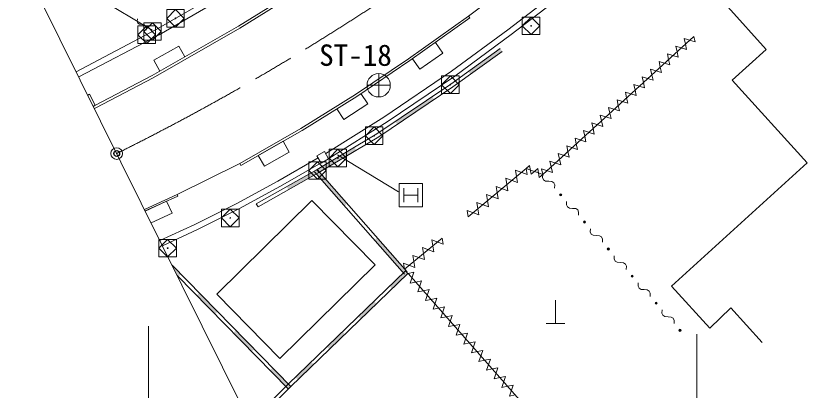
# Model space of a CAD drawing. Units: millimetres, scale not verified. Extents: x 40000 to 680000, y 20000 to 380000.
# Drawn here: x 120219 to 188071, y 244480 to 276564 of the extents above; entities that cross this region are included whole.
import ezdxf
from ezdxf.enums import TextEntityAlignment as Align

# ---------------------------------------------------------------- set-up
doc = ezdxf.new("R2010")
doc.units = ezdxf.units.MM
doc.header["$LTSCALE"] = 1000
doc.header["$PDMODE"] = 32
doc.header["$PDSIZE"] = 500
doc.linetypes.add('CHAIN', pattern=[18.5, 12, -1.5, 3.5, -1.5])
for name, color, linetype, lineweight in [('M-BGD', 7, 'Continuous', 13), ('M-BMK', 2, 'CHAIN', 13), ('M-BMK-ROW', 30, 'Continuous', 13), ('M-BMK-SRVR', 3, 'Continuous', 13), ('M-STR-HTXT', 7, 'Continuous', 13), ('M-STR-STRC', 7, 'Continuous', 13)]:
    doc.layers.add(name, color=color, linetype=linetype, lineweight=lineweight)
doc.layers.add('M-OTRS', color=6, linetype='Continuous')
doc.styles.add('ＭＳ ゴシック', font='')
doc.styles.get('ＭＳ ゴシック').set_extended_font_data('MS Gothic')

msp = doc.modelspace()

# ---------------------------------------------------------------- hatches: boundary and pattern name
at = {"layer": 'M-BGD'}
for points in [[(161756, 273764), (159021, 271799), (159196, 271555), (161931, 273520)], [(155924, 269645), (152757, 267513), (152924, 267264), (156091, 269397)], [(149261, 265306), (146054, 263392), (146207, 263134), (149414, 265048)], [(146054, 263392), (143447, 261927), (143593, 261665), (146201, 263130)], [(148623, 260466), (146054, 263392), (145828, 263194), (148397, 260268)], [(153761, 254615), (151192, 257541), (150966, 257343), (153535, 254417)], [(133625, 255179), (134056, 254311), (134164, 254201), (134378, 254411)], [(152488, 253182), (153834, 254484), (153625, 254700), (152279, 253398)], [(135734, 252599), (137304, 250998), (137518, 251208), (135948, 252809)], [(149795, 250579), (151141, 251881), (150933, 252096), (149587, 250795)], [(138874, 249397), (140443, 247796), (140658, 248006), (139088, 249607)], [(147103, 247975), (148449, 249277), (148240, 249493), (146894, 248191)], [(142013, 246195), (143583, 244594), (143797, 244804), (142228, 246405)], [(144410, 245372), (145757, 246674), (145548, 246889), (144202, 245588)]]:
    msp.add_hatch(color=256, dxfattribs=at).paths.add_polyline_path(points)

# ---------------------------------------------------------------- linework, layer by layer
for p, q in [((159026, 276548), (163822, 280147)), ((159142, 276385), (159026, 276548)), ((156193, 274284), (156833, 273367)), ((134717, 273045), (134206, 273963)), ((161756, 273764), (157505, 270710)), ((161931, 273520), (157677, 270464)), ((157505, 270710), (151176, 266449)), ((157677, 270464), (151337, 266196)), ((126547, 269842), (126387, 269760)), ((127030, 268898), (126547, 269842)), ((149814, 269905), (150395, 269016)), ((151176, 266449), (146054, 263392)), ((151337, 266196), (146207, 263134)), ((176441, 253402), (188071, 263978)), ((139426, 263919), (134050, 261247)), ((139526, 263746), (139426, 263919)), ((146054, 263392), (140839, 260461)), ((146054, 263392), (146207, 263134)), ((153761, 254615), (146054, 263392)), ((146201, 263130), (140986, 260200)), ((153535, 254417), (145828, 263194)), ((131244, 259975), (134050, 261247)), ((134112, 261110), (134050, 261247)), ((131311, 259841), (134112, 261110)), ((145592, 260742), (137440, 252718)), ((145592, 260742), (151036, 255210)), ((140839, 260461), (140986, 260200)), ((133611, 259660), (131818, 258820)), ((156774, 257512), (153551, 254854)), ((133625, 255179), (143797, 244804)), ((151036, 255210), (142869, 247202)), ((143574, 244981), (153625, 254700)), ((143784, 244766), (153834, 254484)), ((153834, 254484), (153625, 254700)), ((153857, 254489), (166980, 239602)), ((134056, 254311), (143583, 244594)), ((176441, 253402), (179737, 249795)), ((137440, 252718), (142869, 247202)), ((166498, 252185), (166498, 250185)), ((179737, 249795), (181531, 251542)), ((181531, 251542), (184218, 248571)), ((165698, 250185), (167298, 250185)), ((140292, 241748), (143574, 244981)), ((140432, 241466), (143784, 244766))]:
    msp.add_line(p, q, dxfattribs=at)
for points in [[(125388, 271772), (132263, 275381), (139169, 279386), (145916, 283754), (150795, 287221), (155553, 290828), (160277, 294582), (167918, 300990), (168774, 301930)], [(125610, 271324), (132505, 274943), (139431, 278959), (146197, 283340), (151090, 286818), (155859, 290433), (160593, 294194), (168265, 300629), (169144, 301593)], [(179587, 289212), (173188, 283832), (168750, 280235), (162391, 275354)], [(179908, 288829), (173506, 283447), (169060, 279843), (162696, 274957)], [(126863, 268801), (127001, 268866), (131902, 271437), (139312, 275671), (145730, 279682)], [(126952, 268622), (127090, 268687), (131998, 271261), (139415, 275499), (145836, 279513)], [(181254, 277339), (184541, 273673), (181647, 271042), (188071, 263978)], [(130656, 276309), (130630, 276098), (130683, 275946), (130814, 275853), (131023, 275818), (131233, 275783), (131364, 275690), (131416, 275538), (131390, 275327)], [(159026, 276548), (153895, 272892), (149344, 269830), (144664, 266918), (139426, 263919)], [(159142, 276385), (154009, 272728), (149453, 269662), (144767, 266746), (139526, 263746)], [(162391, 275354), (157578, 271812), (151783, 267883), (146798, 264758)], [(162688, 274951), (157866, 271403), (152056, 267464), (147064, 264334)], [(159004, 259342), (163978, 263490), (165396, 262962), (178351, 274806)], [(177631, 274148), (177526, 274624), (178456, 274329), (178351, 274806)], [(176911, 273490), (176806, 273966), (177736, 273671), (177631, 274148)], [(134206, 273963), (132056, 272767), (132580, 271824)], [(176192, 272832), (176087, 273308), (177016, 273013), (176911, 273490)], [(156833, 273367), (154853, 271985), (154227, 272883)], [(175472, 272174), (175367, 272650), (176297, 272355), (176192, 272832)], [(174752, 271516), (174647, 271992), (175577, 271698), (175472, 272174)], [(174032, 270858), (173927, 271334), (174857, 271040), (174752, 271516)], [(173313, 270200), (173208, 270676), (174137, 270382), (174032, 270858)], [(172593, 269542), (172488, 270018), (173418, 269724), (173313, 270200)], [(171873, 268884), (171768, 269360), (172698, 269066), (172593, 269542)], [(150395, 269016), (148343, 267677), (147742, 268597)], [(171154, 268226), (171049, 268702), (171978, 268408), (171873, 268884)], [(170434, 267568), (170329, 268044), (171259, 267750), (171154, 268226)], [(169714, 266910), (169609, 267386), (170539, 267092), (170434, 267568)], [(168995, 266252), (168890, 266728), (169819, 266434), (169714, 266910)], [(168275, 265594), (168170, 266070), (169100, 265776), (168995, 266252)], [(167555, 264936), (167450, 265412), (168380, 265118), (168275, 265594)], [(166836, 264278), (166731, 264754), (167660, 264460), (167555, 264936)], [(132574, 257297), (135567, 258687), (139180, 260488), (142670, 262392), (146149, 264384)], [(132796, 256849), (135784, 258236), (139411, 260045), (142918, 261958), (146398, 263950)], [(166116, 263620), (166011, 264096), (166941, 263802), (166836, 264278)], [(163149, 262799), (163057, 263331), (164070, 262959), (163978, 263490)], [(163978, 263490), (164269, 263731), (164395, 262985), (164687, 263226)], [(164687, 263226), (164979, 263467), (165105, 262721), (165396, 262962)], [(165396, 262962), (165291, 263438), (166221, 263144), (166116, 263620)], [(162320, 262108), (162228, 262640), (163241, 262267), (163149, 262799)], [(166420, 261801), (166431, 262069), (166350, 262255), (166175, 262359), (165908, 262381), (165641, 262404), (165466, 262508), (165385, 262694), (165396, 262962)], [(161491, 261416), (161399, 261948), (162412, 261576), (162320, 262108)], [(160662, 260725), (160570, 261257), (161583, 260885), (161491, 261416)], [(131317, 259827), (133134, 260678), (133611, 259660)], [(159833, 260034), (159741, 260566), (160754, 260193), (160662, 260725)], [(168466, 259479), (168478, 259747), (168396, 259933), (168222, 260037), (167955, 260060), (167687, 260082), (167513, 260186), (167432, 260372), (167443, 260640)], [(159004, 259342), (158912, 259874), (159925, 259502), (159833, 260034)], [(170513, 257157), (170524, 257425), (170443, 257611), (170269, 257715), (170001, 257738), (169734, 257760), (169560, 257864), (169478, 258050), (169490, 258318)], [(156774, 257512), (156860, 256997), (155882, 257363), (155968, 256848)], [(155968, 256848), (156055, 256332), (155076, 256698), (155162, 256183)], [(155162, 256183), (155249, 255668), (154270, 256034), (154356, 255519)], [(172560, 254835), (172571, 255103), (172490, 255289), (172315, 255394), (172048, 255416), (171781, 255438), (171606, 255542), (171525, 255729), (171536, 255996)], [(154356, 255519), (154443, 255004), (153464, 255369), (153551, 254854)], [(153857, 254489), (154343, 254587), (154027, 253646), (154513, 253744)], [(154513, 253744), (154999, 253842), (154683, 252902), (155169, 253000)], [(155169, 253000), (155655, 253098), (155339, 252158), (155825, 252256)], [(174606, 252514), (174618, 252782), (174536, 252968), (174362, 253072), (174095, 253094), (173828, 253116), (173653, 253221), (173572, 253407), (173583, 253675)], [(155825, 252256), (156312, 252354), (155995, 251413), (156481, 251511)], [(156481, 251511), (156968, 251609), (156651, 250669), (157138, 250767)], [(176653, 250192), (176665, 250460), (176583, 250646), (176409, 250750), (176141, 250772), (175874, 250795), (175700, 250899), (175618, 251085), (175630, 251353)], [(157138, 250767), (157624, 250865), (157307, 249925), (157794, 250023)], [(157794, 250023), (158280, 250121), (157963, 249180), (158450, 249278)], [(158450, 249278), (158936, 249376), (158620, 248436), (159106, 248534)], [(159106, 248534), (159592, 248632), (159276, 247692), (159762, 247790)], [(159762, 247790), (160249, 247888), (159932, 246947), (160418, 247045)], [(160418, 247045), (160905, 247143), (160588, 246203), (161074, 246301)], [(161074, 246301), (161561, 246399), (161244, 245458), (161731, 245557)], [(161731, 245557), (162217, 245655), (161900, 244714), (162387, 244812)], [(162387, 244812), (162873, 244910), (162557, 243970), (163043, 244068)]]:
    msp.add_lwpolyline(points, dxfattribs=at)
for points in [[(143668, 264881), (141529, 263676), (141010, 264596), (143141, 265815)], [(147042, 264306), (146676, 264943), (146038, 264576), (146405, 263939)]]:
    msp.add_lwpolyline(points, close=True, dxfattribs=at)
for centre, radius in [((166931, 261221), 92.9), ((166931, 261221), 61.9), ((166931, 261221), 31), ((166931, 261221), 3.1), ((168978, 258899), 92.9), ((168978, 258899), 61.9), ((168978, 258899), 31), ((168978, 258899), 3.1), ((171025, 256577), 92.9), ((171025, 256577), 61.9), ((171025, 256577), 31), ((171025, 256577), 3.1), ((173071, 254255), 92.9), ((173071, 254255), 61.9), ((173071, 254255), 31), ((173071, 254255), 3.1), ((175118, 251933), 92.9), ((175118, 251933), 61.9), ((175118, 251933), 31), ((175118, 251933), 3.1), ((177165, 249611), 92.9), ((177165, 249611), 61.9), ((177165, 249611), 31), ((177165, 249611), 3.1)]:
    msp.add_circle(centre, radius, dxfattribs=at)
at = {"layer": 'M-BMK'}
msp.add_arc((35496, 452863), 210000, 296.39953, 310.54884, dxfattribs=at)
at = {"layer": 'M-BMK-ROW'}
for points in [[(133904, 277099), (134654, 277099), (134654, 275599), (133154, 275599), (133154, 277099)], [(133904, 277099), (133154, 276349), (133904, 275599), (134654, 276349)], [(164393, 276453), (165143, 276453), (165143, 274953), (163643, 274953), (163643, 276453)], [(164393, 276453), (163643, 275703), (164393, 274953), (165143, 275703)], [(131441, 275694), (132191, 275694), (132191, 274194), (130691, 274194), (130691, 275694)], [(131441, 275694), (130691, 274944), (131441, 274194), (132191, 274944)], [(131938, 275970), (132688, 275970), (132688, 274470), (131188, 274470), (131188, 275970)], [(131938, 275970), (131188, 275220), (131938, 274470), (132688, 275220)], [(157478, 271413), (158228, 271413), (158228, 269913), (156728, 269913), (156728, 271413)], [(157478, 271413), (156728, 270663), (157478, 269913), (158228, 270663)], [(150939, 267039), (151689, 267039), (151689, 265539), (150189, 265539), (150189, 267039)], [(150939, 267039), (150189, 266289), (150939, 265539), (151689, 266289)], [(147822, 265128), (148572, 265128), (148572, 263628), (147072, 263628), (147072, 265128)], [(147822, 265128), (147072, 264378), (147822, 263628), (148572, 264378)], [(146087, 264060), (146837, 264060), (146837, 262560), (145337, 262560), (145337, 264060)], [(146087, 264060), (145337, 263310), (146087, 262560), (146837, 263310)], [(138609, 259993), (139359, 259993), (139359, 258493), (137859, 258493), (137859, 259993)], [(138609, 259993), (137859, 259243), (138609, 258493), (139359, 259243)], [(133237, 257403), (133987, 257403), (133987, 255903), (132487, 255903), (132487, 257403)], [(133237, 257403), (132487, 256653), (133237, 255903), (133987, 256653)]]:
    msp.add_lwpolyline(points, close=True, dxfattribs=at)
for centre in [(133904, 276349), (164393, 275703), (131441, 274944), (131938, 275220), (157478, 270663), (150939, 266289), (147822, 264378), (146087, 263310), (138609, 259243), (133237, 256653)]:
    msp.add_circle(centre, 30, dxfattribs=at)
at = {"layer": 'M-BMK-SRVR'}
for p, q in [((106645, 309531), (151108, 219959)), ((151330, 271607), (151330, 269607)), ((150330, 270607), (152330, 270607))]:
    msp.add_line(p, q, dxfattribs=at)
for centre, radius in [((151330, 270607), 1000), ((128868, 264763), 500), ((128868, 264763), 20)]:
    msp.add_circle(centre, radius, dxfattribs=at)
at = {"layer": 'M-OTRS'}
msp.add_point((128868, 264762), dxfattribs=at)
at = {"layer": 'M-STR-HTXT'}
for p, q in [((131609, 249960), (131609, 236871)), ((178622, 249279), (178622, 236871))]:
    msp.add_line(p, q, dxfattribs=at)
at = {"layer": 'M-STR-STRC'}
for p, q in [((131899, 275330), (125766, 279026)), ((147814, 264641), (153022, 261486)), ((153488, 261804), (153488, 260604)), ((154688, 261804), (154688, 260604)), ((153488, 261204), (154688, 261204))]:
    msp.add_line(p, q, dxfattribs=at)
msp.add_lwpolyline([(153088, 260204), (153088, 262204), (155088, 262204), (155088, 260204)], close=True, dxfattribs=at)

# ---------------------------------------------------------------- texts
at = {"layer": 'M-BMK-SRVR', "style": 'ＭＳ ゴシック'}
msp.add_text('ST-18', height=1833, dxfattribs=at).set_placement((146225, 271727), align=Align.BOTTOM_LEFT)

doc.saveas('drawing.dxf')
